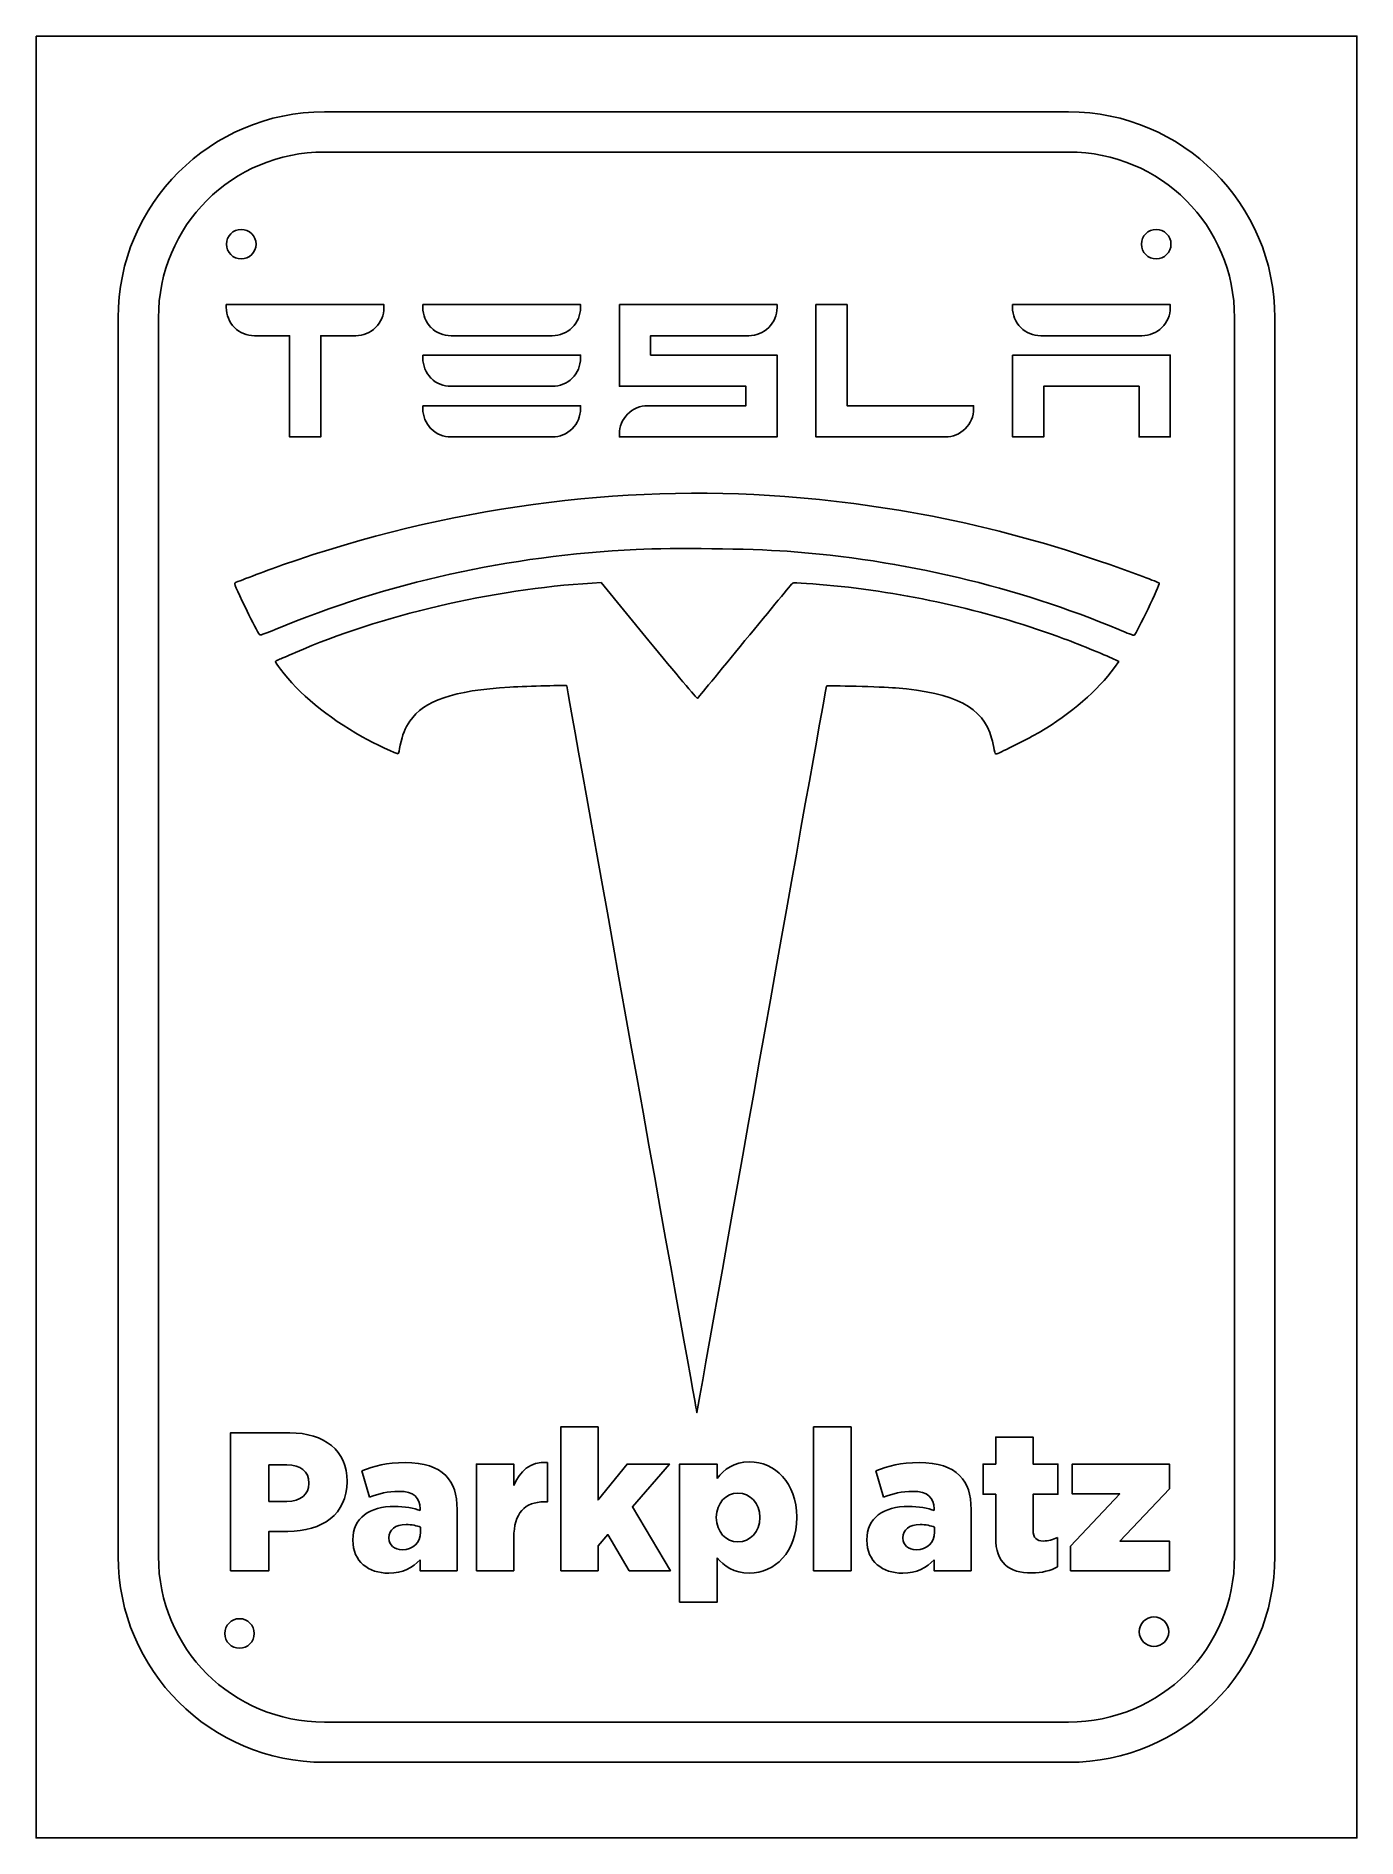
# Model space of a CAD drawing. Extents: x 0 to 220, y 0 to 300.
import ezdxf

# ---------------------------------------------------------------- set-up
doc = ezdxf.new("R2010")
doc.units = 0
doc.layers.add('Ebene_1', color=7, linetype='CONTINUOUS')

msp = doc.modelspace()

# ---------------------------------------------------------------- linework, layer by layer
at = {"layer": 'Ebene_1', "color": 7}
for points in [[(0, 299.59998), (219.6, 299.59998), (219.6, 0), (0, 0)], [(47.934729, 280.303242)], [(36.567665, 265)], [(188.68109, 265)], [(162.339653, 246.547806), (162.339653, 232.950367), (162.830341, 232.950367), (167.526378, 232.950367), (167.526378, 241.361074), (183.366421, 241.361074), (183.366421, 232.950367), (188.553155, 232.950367), (188.553155, 246.547806)], [(180, 200.912581)], [(87.221269, 44.42111), (93.447626, 44.42111), (93.447626, 48.58294), (95.053371, 50.45085), (98.625334, 44.42111), (105.47433, 44.42111), (99.149658, 55.03869), (105.31048, 62.14985), (98.26486, 62.14985), (93.447626, 56.21842), (93.447626, 68.34343), (87.221269, 68.34343)], [(129.2753, 44.42111), (135.50166, 44.42111), (135.50166, 68.34343), (129.2753, 68.34343)], [(171.98063, 44.42111), (188.43132, 44.42111), (188.43132, 49.36943), (180.20597, 49.36943), (188.43132, 58.05356), (188.43132, 62.14985), (172.27556, 62.14985), (172.27556, 57.20153), (180.1732, 57.20153), (171.98063, 48.5174)], [(116.69867, 49.23835)], [(60.862683, 47.92749)], [(146.30869, 47.92749)], [(58.634303, 44.02791)], [(144.08031, 44.02791)], [(165.50389, 44.06064)], [(36.281437, 34.00547)], [(188.31016, 34.2917)]]:
    msp.add_lwpolyline(points, close=True, dxfattribs=at)
for points in [[(171.66527, 286.996281), (47.934729, 286.996281)], [(47.934729, 280.303242), (171.66527, 280.303242)], [(31.628667, 254.958513), (31.628667, 254.467824)], [(57.842257, 254.467824), (57.842257, 254.958513), (31.628667, 254.958513)], [(64.305459, 254.958513), (64.305459, 254.467824)], [(90.519049, 254.467732), (90.519049, 254.958421), (64.305459, 254.958513)], [(96.984165, 254.958513), (96.984165, 241.361074), (118.010932, 241.361074), (118.010932, 238.137098), (101.680201, 238.137098)], [(123.197657, 254.467824), (123.197657, 254.958513), (96.984165, 254.958513)], [(129.660947, 254.958513), (129.660947, 232.950367), (130.151636, 232.950367), (151.178403, 232.950367)], [(155.874449, 237.646409), (155.874449, 238.137098), (134.847682, 238.137098), (134.847682, 254.958513), (129.660947, 254.958513)], [(162.339653, 254.958513), (162.339653, 254.467824)], [(188.553302, 254.467732), (188.553302, 254.958421), (162.339653, 254.958513)], [(13.650107, 252.757946), (13.650107, 46.81999)], [(20.352196, 46.81999), (20.352196, 252.757946)], [(199.2478, 252.757946), (199.2478, 46.81999)], [(205.94989, 46.81999), (205.94989, 252.757946)], [(32.983811, 251.13651), (32.985774, 251.134547), (32.987736, 251.132584)], [(36.324801, 249.77169), (42.142149, 249.77169), (42.142149, 232.950367), (42.632837, 232.950367), (47.328873, 232.950367), (47.328873, 249.771782), (53.146221, 249.771782)], [(65.660603, 251.13651), (65.662566, 251.134547), (65.664529, 251.132584)], [(69.001593, 249.77169), (85.823003, 249.77169)], [(96.984165, 233.441056), (96.984165, 232.950367), (97.474853, 232.950367), (123.197657, 232.950367), (123.197657, 246.547806), (102.170889, 246.547806), (102.170889, 249.771782), (118.501621, 249.771782)], [(163.692883, 251.13651), (163.696809, 251.134547), (163.698772, 251.132584)], [(167.035836, 249.77169), (183.857256, 249.77169)], [(64.305459, 246.547806), (64.305459, 246.057117)], [(90.519049, 246.057078), (90.519049, 246.547767), (64.305459, 246.547806)], [(65.660603, 242.725803), (65.662566, 242.72384), (65.664529, 242.720013)], [(69.001593, 241.361035), (85.823003, 241.361035)], [(64.305459, 238.137098), (64.305459, 237.646409)], [(90.519049, 237.646369), (90.519049, 238.137058), (64.305459, 238.137098)], [(65.660603, 234.315095), (65.662566, 234.313132), (65.664529, 234.309305)], [(69.001593, 232.950327), (85.823003, 232.950327)], [(92.457389, 208.650545), (93.939954, 208.741795), (101.89774, 199.0449)], [(179.44566, 195.86347), (179.99924, 195.58106), (179.28517, 194.59929)], [(109.99032, 71.33234), (109.87848, 70.69694), (109.78475, 71.19113)], [(42.176954, 67.36028), (32.345864, 67.36028), (32.345864, 44.42111)], [(165.76605, 51.13902), (165.76605, 57.13599), (169.89511, 57.13599), (169.89511, 62.14985), (165.76605, 62.14985), (165.76605, 66.63938), (159.5397, 66.63938), (159.5397, 62.14985), (157.4424, 62.14985), (157.4424, 57.13599), (159.5397, 57.13599), (159.5397, 49.92652)], [(38.703302, 55.95626), (38.703302, 62.01876), (41.6854, 62.01876)], [(54.177542, 61.03566), (55.455583, 56.64443)], [(79.430643, 58.57788), (79.430643, 62.14985), (73.204286, 62.14985), (73.204286, 44.42111)], [(84.51004, 55.89072), (85.034365, 55.89072), (85.034365, 62.44478)], [(113.22502, 59.79034), (113.22502, 62.14981), (106.99866, 62.14981), (106.99866, 39.17786)], [(139.62354, 61.03566), (140.90159, 56.64443)], [(45.355674, 59.0039), (45.355674, 58.9384)], [(51.713112, 59.23329), (51.713112, 59.29879)], [(41.71817, 55.9563), (38.703302, 55.95626)], [(63.844781, 46.25625), (63.844781, 44.42111), (70.005597, 44.42111), (70.005597, 54.61268)], [(63.877551, 54.74376), (63.877551, 54.44882)], [(149.29078, 46.25625), (149.29078, 44.42111), (155.4516, 44.42111), (155.4516, 54.61268)], [(149.32355, 54.74376), (149.32355, 54.44882)], [(32.345864, 44.42111), (38.703302, 44.42111), (38.703302, 50.97517), (41.849251, 50.97517)], [(63.943092, 51.66331), (63.943092, 50.84405)], [(113.09393, 53.26909), (113.09393, 53.33459)], [(120.33617, 53.33459), (120.33617, 53.26909)], [(126.46422, 53.30186), (126.46422, 53.36736)], [(149.38909, 51.66331), (149.38909, 50.84405)], [(52.670108, 49.56605), (52.670108, 49.50055)], [(58.667073, 49.86098), (58.667073, 49.92648)], [(73.204286, 44.42111), (79.430643, 44.42111), (79.430643, 49.92652)], [(138.11611, 49.56605), (138.11611, 49.50055)], [(144.11308, 49.86098), (144.11308, 49.92648)], [(169.82957, 45.07652), (169.82957, 49.95929)], [(106.99866, 39.17786), (113.22502, 39.17786), (113.22502, 46.58395)], [(171.66527, 19.2747), (47.934729, 19.2747)], [(47.934729, 12.58165), (171.66527, 12.58165)]]:
    msp.add_lwpolyline(points, dxfattribs=at)
for points in [[(47.934729, 286.996281), (28.999482, 286.996281), (13.650107, 271.667622), (13.650107, 252.757946)], [(205.94989, 252.757946), (205.94989, 271.667622), (190.60052, 286.996281), (171.66527, 286.996281)], [(20.352196, 252.757946), (20.352196, 268.075447), (32.596503, 280.303242), (47.934729, 280.303242)], [(171.66527, 280.303242), (187.00349, 280.303242), (199.2478, 268.075447), (199.2478, 252.757946)], [(31.66078, 265), (31.66078, 266.354999), (32.759223, 267.453443), (34.114222, 267.453443)], [(34.114222, 267.453443), (34.764916, 267.453443), (35.388958, 267.194956), (35.849068, 266.734846)], [(35.849068, 266.734846), (36.309178, 266.274736), (36.567665, 265.650694), (36.567665, 265)], [(183.77421, 265), (183.77421, 266.354998), (184.872652, 267.453442), (186.22765, 267.453443)], [(186.22765, 267.453443), (187.582648, 267.453442), (188.68109, 266.354998), (188.68109, 265)], [(34.114222, 262.546557), (32.759223, 262.546557), (31.66078, 263.645001), (31.66078, 265)], [(36.567665, 265), (36.567665, 264.349306), (36.309178, 263.725264), (35.849068, 263.265154)], [(186.22765, 262.546557), (184.872652, 262.546558), (183.77421, 263.645002), (183.77421, 265)], [(188.68109, 265), (188.68109, 263.645002), (187.582648, 262.546558), (186.22765, 262.546557)], [(35.849068, 263.265154), (35.388958, 262.805044), (34.764916, 262.546557), (34.114222, 262.546557)], [(31.628667, 254.467824), (31.628667, 253.192771), (32.093849, 252.050524), (32.983811, 251.13651)], [(56.444953, 251.126926), (57.362756, 252.020578), (57.842257, 253.169953), (57.842257, 254.467824)], [(64.305459, 254.467824), (64.305459, 253.192771), (64.770641, 252.050524), (65.660603, 251.13651)], [(89.123649, 251.126833), (90.041462, 252.020486), (90.519049, 253.169861), (90.519049, 254.467732)], [(121.800353, 251.126926), (122.718156, 252.020579), (123.197657, 253.169954), (123.197657, 254.467824)], [(162.339653, 254.467824), (162.339653, 253.192771), (162.802922, 252.050524), (163.692883, 251.13651)], [(187.155988, 251.126833), (188.073792, 252.020487), (188.553302, 253.169862), (188.553302, 254.467732)], [(32.987736, 251.132584), (33.882556, 250.237769), (35.029962, 249.77169), (36.324801, 249.77169)], [(53.146221, 249.771782), (54.401569, 249.771782), (55.532478, 250.238465), (56.444953, 251.126926)], [(65.664529, 251.132584), (66.559338, 250.237769), (67.706745, 249.77169), (69.001593, 249.77169)], [(85.823003, 249.77169), (87.078351, 249.77169), (88.211184, 250.238373), (89.123649, 251.126833)], [(118.501621, 249.771782), (119.756969, 249.771782), (120.887878, 250.238465), (121.800353, 251.126926)], [(163.698772, 251.132584), (164.593591, 250.23777), (165.740998, 249.77169), (167.035836, 249.77169)], [(183.857256, 249.77169), (185.112604, 249.77169), (186.243514, 250.238373), (187.155988, 251.126833)], [(64.305459, 246.057117), (64.305459, 244.782063), (64.770641, 243.639817), (65.660603, 242.725803)], [(89.123649, 242.716179), (90.041462, 243.609832), (90.519049, 244.759207), (90.519049, 246.057078)], [(65.664529, 242.720013), (66.559338, 241.825198), (67.706745, 241.361035), (69.001593, 241.361035)], [(85.823003, 241.361035), (87.078351, 241.361035), (88.211184, 241.827718), (89.123649, 242.716179)], [(64.305459, 237.646409), (64.305459, 236.371356), (64.770641, 235.229109), (65.660603, 234.315095)], [(89.123649, 234.30547), (90.041462, 235.199123), (90.519049, 236.348498), (90.519049, 237.646369)], [(98.343136, 236.745537), (97.449887, 235.852283), (96.984165, 234.716109), (96.984165, 233.441056)], [(101.680201, 238.137098), (100.402065, 238.137098), (99.256111, 237.658512), (98.343136, 236.745537)], [(154.479049, 234.305511), (155.396852, 235.199164), (155.874449, 236.348539), (155.874449, 237.646409)], [(65.664529, 234.309305), (66.559338, 233.414489), (67.706745, 232.950327), (69.001593, 232.950327)], [(85.823003, 232.950327), (87.078351, 232.950327), (88.211184, 233.41701), (89.123649, 234.30547)], [(151.178403, 232.950367), (152.433751, 232.950367), (153.566584, 233.41705), (154.479049, 234.305511)], [(40.990796, 211.652942), (68.118137, 221.186726), (97.089405, 225.137534), (124.50929, 223.042341)], [(124.50929, 223.042341), (145.0177, 221.47526), (164.34589, 217.149232), (184.02072, 209.72252)], [(99.785063, 214.223797), (78.375863, 213.168209), (58.678997, 208.805144), (39.749159, 200.925188)], [(124.86227, 213.93707), (118.72114, 214.382523), (105.96295, 214.5284), (99.785063, 214.223797)], [(180, 200.912581), (163.13622, 208.024814), (143.97698, 212.550559), (124.86227, 213.93707)], [(33.037759, 208.648394), (33.160334, 208.770894), (38.097105, 210.63597), (40.990796, 211.652942)], [(184.02072, 209.72252), (185.48556, 209.16958), (186.70924, 208.692004), (186.74001, 208.661236)], [(35.383009, 203.373567), (33.701564, 206.766219), (32.917976, 208.528617), (33.037759, 208.648394)], [(43.108761, 197.10586), (57.345136, 203.299361), (75.8503, 207.628468), (92.457389, 208.650545)], [(117.85705, 199.07417), (122.13955, 204.292934), (125.70883, 208.603259), (125.78874, 208.652672)], [(125.78874, 208.652672), (125.95553, 208.755732), (129.51712, 208.526023), (132.62815, 208.211557)], [(132.62815, 208.211557), (145.74784, 206.885379), (158.92455, 203.84947), (170.89274, 199.39538)], [(186.74001, 208.661236), (186.90083, 208.500411), (182.96681, 200.2879), (182.5682, 199.95233)], [(37.197475, 200.007354), (37.098255, 200.045474), (36.281711, 201.560225), (35.383009, 203.373567)], [(39.749159, 200.925188), (38.444963, 200.382308), (37.296716, 199.96927), (37.197475, 200.007354)], [(182.5682, 199.95233), (182.5148, 199.90733), (181.35901, 200.339409), (180, 200.912581)], [(101.89774, 199.0449), (106.27451, 193.7116), (109.90394, 189.40145), (109.96312, 189.46675)], [(109.96312, 189.46675), (110.02222, 189.53195), (113.57458, 193.85538), (117.85705, 199.07417)], [(170.89274, 199.39538), (173.71729, 198.34418), (178.26072, 196.46798), (179.44566, 195.86347)], [(39.790623, 195.57368), (39.790623, 195.63478), (40.028895, 195.78339), (40.320101, 195.90391)], [(40.627318, 194.35222), (40.167128, 194.96292), (39.790623, 195.5126), (39.790623, 195.57368)], [(40.320101, 195.90391), (40.611317, 196.02442), (41.866231, 196.5653), (43.108761, 197.10586)], [(54.229276, 183.09001), (48.364217, 186.38277), (43.75968, 190.19524), (40.627318, 194.35222)], [(179.28517, 194.59929), (176.51011, 190.78392), (172.1597, 187.03451), (166.77212, 183.8149)], [(78.761215, 191.33888), (69.34374, 190.77727), (64.500072, 189.12809), (62.159001, 185.68616)], [(88.221459, 191.57809), (88.221459, 191.68678), (81.92575, 191.52779), (78.761215, 191.33888)], [(109.78475, 71.19113), (109.53704, 72.49759), (88.221459, 191.50155), (88.221459, 191.57809)], [(131.41411, 191.5137), (131.35541, 191.4493), (113.71354, 92.48381), (109.99032, 71.33234)], [(142.86499, 191.21384), (140.66763, 191.40031), (131.52894, 191.63962), (131.41411, 191.5137)], [(158.8659, 182.87479), (157.37166, 188.05651), (152.95669, 190.35743), (142.86499, 191.21384)], [(60.218512, 180.24417), (60.103874, 180.12953), (56.190159, 181.98914), (54.229276, 183.09001)], [(62.159001, 185.68616), (61.295858, 184.41714), (60.935526, 183.5123), (60.558805, 181.66839)], [(159.31196, 180.93202), (159.25636, 181.34253), (159.05566, 182.21679), (158.8659, 182.87479)], [(166.77212, 183.8149), (165.29042, 182.92943), (160.38553, 180.46761), (159.71676, 180.27368)], [(60.558805, 181.66839), (60.405762, 180.91917), (60.252618, 180.27829), (60.218512, 180.24417)], [(159.71676, 180.27368), (159.44078, 180.19358), (159.40378, 180.25378), (159.31196, 180.93202)], [(51.713112, 59.29879), (51.713112, 64.37819), (47.977298, 67.36028), (42.176954, 67.36028)], [(41.6854, 62.01876), (43.979321, 62.01876), (45.355674, 60.97011), (45.355674, 59.0039)], [(61.354238, 62.41201), (58.3066, 62.41201), (56.17653, 61.85491), (54.177542, 61.03566)], [(68.10492, 60.24917), (66.695797, 61.65829), (64.532957, 62.41201), (61.354238, 62.41201)], [(70.005597, 54.61268), (70.005597, 57.10322), (69.448502, 58.93836), (68.10492, 60.24917)], [(85.034365, 62.44478), (82.085037, 62.57586), (80.446522, 61.00288), (79.430643, 58.57788)], [(118.59934, 62.54305), (115.94495, 62.54305), (114.43752, 61.26501), (113.22502, 59.79034)], [(126.46422, 53.36736), (126.46422, 59.03663), (122.82671, 62.54305), (118.59934, 62.54305)], [(146.80024, 62.41201), (143.7526, 62.41201), (141.62253, 61.85491), (139.62354, 61.03566)], [(153.55092, 60.24917), (152.1418, 61.65829), (149.97896, 62.41201), (146.80024, 62.41201)], [(155.4516, 54.61268), (155.4516, 57.10322), (154.89451, 58.93836), (153.55092, 60.24917)], [(45.355674, 58.9384), (45.355674, 57.13603), (43.979321, 55.9563), (41.71817, 55.9563)], [(41.849251, 50.97517), (47.551284, 50.97517), (51.713112, 53.82619), (51.713112, 59.23329)], [(55.455583, 56.64443), (57.028558, 57.26707), (58.470451, 57.62754), (60.338358, 57.62754)], [(60.338358, 57.62754), (62.73059, 57.62754), (63.877551, 56.57889), (63.877551, 54.74376)], [(113.09393, 53.33459), (113.09393, 55.66129), (114.69968, 57.33257), (116.69867, 57.33257)], [(116.69867, 57.33257), (118.73043, 57.33257), (120.33617, 55.66129), (120.33617, 53.33459)], [(140.90159, 56.64443), (142.47456, 57.26707), (143.91645, 57.62754), (145.78436, 57.62754)], [(145.78436, 57.62754), (148.17659, 57.62754), (149.32355, 56.57889), (149.32355, 54.74376)], [(59.617412, 55.137), (55.455583, 55.137), (52.670108, 53.23632), (52.670108, 49.56605)], [(63.877551, 54.44882), (62.861672, 54.8093), (61.255927, 55.137), (59.617412, 55.137)], [(79.430643, 49.92652), (79.430643, 54.02281), (81.26578, 55.89072), (84.51004, 55.89072)], [(145.06341, 55.137), (140.90159, 55.137), (138.11611, 53.23632), (138.11611, 49.56605)], [(149.32355, 54.44882), (148.30767, 54.8093), (146.70193, 55.137), (145.06341, 55.137)], [(58.667073, 49.92648), (58.667073, 51.23729), (59.715723, 52.12209), (61.518089, 52.12209)], [(61.518089, 52.12209), (62.435658, 52.12209), (63.320456, 51.92547), (63.943092, 51.66331)], [(116.69867, 49.23835), (114.69968, 49.23835), (113.09393, 50.90963), (113.09393, 53.26909)], [(120.33617, 53.26909), (120.33617, 50.87686), (118.73043, 49.23835), (116.69867, 49.23835)], [(118.63212, 44.02787), (122.82671, 44.02787), (126.46422, 47.53429), (126.46422, 53.30186)], [(144.11308, 49.92648), (144.11308, 51.23729), (145.16173, 52.12209), (146.96409, 52.12209)], [(146.96409, 52.12209), (147.88166, 52.12209), (148.76646, 51.92547), (149.38909, 51.66331)], [(167.47011, 49.36943), (166.32315, 49.36943), (165.76605, 49.89375), (165.76605, 51.13902)], [(52.670108, 49.50055), (52.670108, 45.96136), (55.258962, 44.02791), (58.634303, 44.02791)], [(60.862683, 47.92753), (59.584641, 47.92753), (58.667073, 48.64848), (58.667073, 49.86098)], [(63.943092, 50.84405), (63.943092, 49.07445), (62.66505, 47.92749), (60.862683, 47.92749)], [(138.11611, 49.50055), (138.11611, 45.96136), (140.70496, 44.02791), (144.08031, 44.02791)], [(146.30869, 47.92753), (145.03064, 47.92753), (144.11308, 48.64848), (144.11308, 49.86098)], [(149.38909, 50.84405), (149.38909, 49.07445), (148.11105, 47.92749), (146.30869, 47.92749)], [(159.5397, 49.92652), (159.5397, 45.69915), (161.76808, 44.06064), (165.50389, 44.06064)], [(169.82957, 49.95929), (169.07585, 49.59882), (168.28937, 49.36943), (167.47011, 49.36943)], [(13.650107, 46.81999), (13.650107, 27.91031), (28.999482, 12.58165), (47.934729, 12.58165)], [(47.934729, 19.2747), (32.596503, 19.2747), (20.352196, 31.50248), (20.352196, 46.81999)], [(58.634303, 44.02787), (60.960994, 44.02787), (62.632279, 44.91267), (63.844781, 46.25625)], [(113.22502, 46.58395), (114.37198, 45.24037), (115.94495, 44.02787), (118.63212, 44.02787)], [(144.08031, 44.02787), (146.407, 44.02787), (148.07828, 44.91267), (149.29078, 46.25625)], [(165.50389, 44.06064), (167.24072, 44.06064), (168.71538, 44.45388), (169.82957, 45.07652)], [(171.66527, 12.58165), (190.60052, 12.58165), (205.94989, 27.91031), (205.94989, 46.81999)], [(199.2478, 46.81999), (199.2478, 31.50248), (187.00349, 19.2747), (171.66527, 19.2747)], [(31.374552, 34.00547), (31.374553, 35.360468), (32.472996, 36.45891), (33.827994, 36.45891)], [(33.827994, 36.45891), (35.182992, 36.45891), (36.281436, 35.360468), (36.281437, 34.00547)], [(183.40328, 34.2917), (183.403281, 35.646697), (184.501723, 36.745139), (185.85672, 36.74514)], [(185.85672, 36.74514), (187.211717, 36.745139), (188.310159, 35.646697), (188.31016, 34.2917)], [(33.827994, 31.55203), (32.472996, 31.55203), (31.374553, 32.650472), (31.374552, 34.00547)], [(36.281437, 34.00547), (36.281436, 32.650472), (35.182992, 31.55203), (33.827994, 31.55203)], [(185.85672, 31.83826), (184.501723, 31.838261), (183.403281, 32.936703), (183.40328, 34.2917)], [(188.31016, 34.2917), (188.310159, 32.936703), (187.211717, 31.838261), (185.85672, 31.83826)]]:
    msp.add_open_spline(points, degree=3, dxfattribs=at)

doc.saveas('drawing.dxf')
